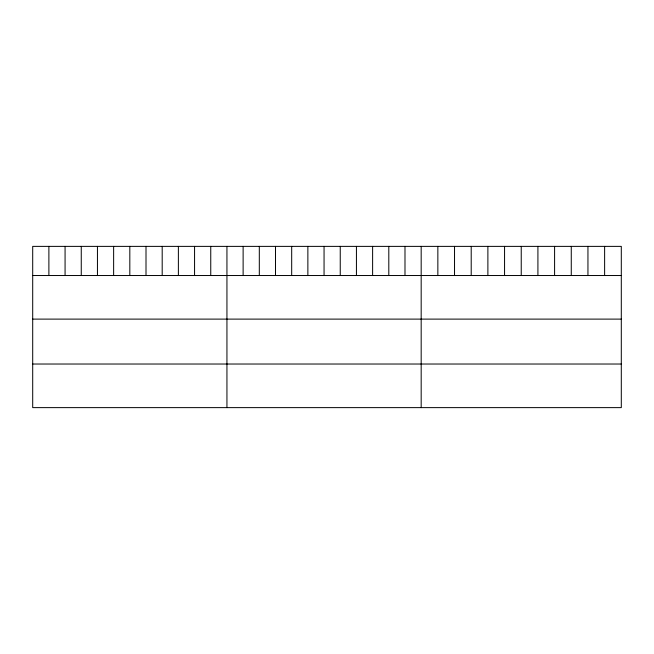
<?xml version="1.0" encoding="UTF-8"?>
<svg xmlns="http://www.w3.org/2000/svg" width="654" height="654" viewBox="0 0 654 654"><rect width="100%" height="100%" fill="white"/><g stroke="black" fill="none" stroke-linecap="round" stroke-linejoin="round"><path stroke-width="0.98" d="M621.3 275.522L621.3 407.622L32.7 407.622L32.7 246.378L621.3 246.378L621.3 275.522L32.7 275.522M32.7 319.111L621.3 319.111M32.7 364.025L621.3 364.025M604.623 246.378L604.623 275.522M587.946 246.378L587.946 275.522M571.269 246.378L571.269 275.522M554.592 246.378L554.592 275.522M537.915 246.378L537.915 275.522M521.238 246.378L521.238 275.522M504.561 246.378L504.561 275.522M487.884 246.378L487.884 275.522M471.207 246.378L471.207 275.522M454.53 246.378L454.53 275.522M437.853 246.378L437.853 275.522M421.176 246.378L421.176 407.622M404.989 246.378L404.989 275.522M388.803 246.378L388.803 275.522M372.617 246.378L372.617 275.522M356.43 246.378L356.43 275.522M340.243 246.378L340.243 275.522M324.057 246.378L324.057 275.522M307.87 246.378L307.87 275.522M291.684 246.378L291.684 275.522M275.498 246.378L275.498 275.522M259.311 246.378L259.311 275.522M243.124 246.378L243.124 275.522M226.938 246.378L226.938 407.622M210.752 246.378L210.752 275.522M194.565 246.378L194.565 275.522M178.379 246.378L178.379 275.522M162.192 246.378L162.192 275.522M146.005 246.378L146.005 275.522M129.819 246.378L129.819 275.522M113.633 246.378L113.633 275.522M97.446 246.378L97.446 275.522M81.26 246.378L81.26 275.522M65.073 246.378L65.073 275.522M48.886 246.378L48.886 275.522"/></g></svg>
